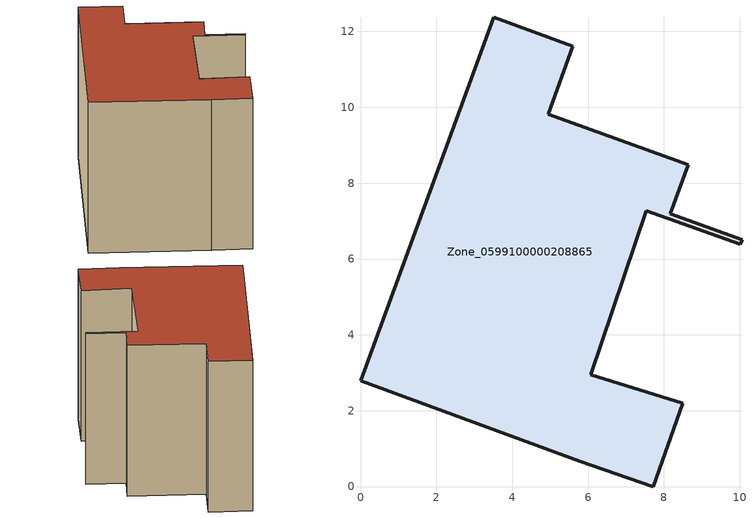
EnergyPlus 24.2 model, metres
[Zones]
Zone_0599100000208865
 floor ground (C_G): 4.95,9.82 8.64,8.48 8.17,7.19 10.06,6.5 10.02,6.39 7.53,7.27 6.07,2.95 8.5,2.2 7.72,0 5.78,0.67 0,2.79 3.51,12.37 5.6,11.61 z3.17
 wall outside (C_F): 8.64,8.48 4.95,9.82 5.6,11.61 3.51,12.37 0,2.79 5.78,0.67 7.72,0 8.5,2.2 6.07,2.95 7.53,7.27 10.02,6.39 10.06,6.5 8.17,7.19 8.64,8.48 z3.17:11.65
 roof outside (C_R): 7.53,7.27 10.02,6.39 10.06,6.5 8.17,7.19 8.64,8.48 4.95,9.82 5.6,11.61 3.51,12.37 0,2.79 5.78,0.67 7.72,0 8.5,2.2 6.07,2.95 z11.65
[BUILDING]
Pand.0599100000208865: North Axis=0; Terrain=City; Loads Convergence Tolerance Value=0.04; Temperature Convergence Tolerance Value=0.4; Solar Distribution=FullExterior; Maximum Number of Warmup Days=25; Minimum Number of Warmup Days=1
[Site:Location]
Rotterdam.The.Hague.AP_ZH_NLD Design_Conditions: Latitude=51.96; Longitude=4.45; Time Zone=1; Elevation=-4.5
[SITE:GROUNDTEMPERATURE:BUILDINGSURFACE]
18, 18, 18, 18, 18, 18, 18, 18, 18, 18, 18, 18
[MATERIAL] Thermal Absorptance=0.9; Solar Absorptance=0.7; Visible Absorptance=0.7
Name | Roughness | Thickness | Conductivity | Density | Specific Heat
G.TC.1946-1964 | MediumSmooth | 0.15 | 1 | 540 | 1210
F.TC.1946-1964 | Rough | 0.3 | 0.857143 | 1920 | 840
R.TC.1946-1964 | MediumRough | 0.2 | 0.235294 | 1500 | 1000
[CONSTRUCTION]
C_G: G.TC.1946-1964
C_F: F.TC.1946-1964
C_R: R.TC.1946-1964
[ZONE]
Zone_0599100000208865: Type=1; Multiplier=1; Ceiling Height=Autocalculate; Volume=Autocalculate; Floor Area=autocalculate; Part of Total Floor Area=Yes
[ZONEINFILTRATION:DESIGNFLOWRATE]
Infil_Zone_0599100000208865: Zone or ZoneList or Space or SpaceList=Zone_0599100000208865; Schedule=AlwaysOn; Design Flow Rate Calculation Method=Flow/Area; Flow Rate per Floor Area=0.003; Constant Term Coefficient=1; Temperature Term Coefficient=0; Velocity Term Coefficient=0; Velocity Squared Term Coefficient=0
[HVACTEMPLATE:ZONE:IDEALLOADSAIRSYSTEM]
Zone_0599100000208865: Maximum Heating Supply Air Temperature=50; Minimum Cooling Supply Air Temperature=13; Maximum Heating Supply Air Humidity Ratio=0.0156; Minimum Cooling Supply Air Humidity Ratio=0.0077; Heating Limit=NoLimit; Cooling Limit=NoLimit; Dehumidification Control Type=ConstantSensibleHeatRatio; Cooling Sensible Heat Ratio=0.7; Dehumidification Setpoint=60; Humidification Control Type=None; Humidification Setpoint=30; Outdoor Air Method=None; Outdoor Air Flow Rate per Person=0.00944; Outdoor Air Flow Rate per Zone Floor Area=0; Outdoor Air Flow Rate per Zone=0; Demand Controlled Ventilation Type=None; Outdoor Air Economizer Type=NoEconomizer; Heat Recovery Type=None; Sensible Heat Recovery Effectiveness=0.7; Latent Heat Recovery Effectiveness=0.65
[ZONECONTROL:THERMOSTAT]
ThermostatControl_Zone_0599100000208865: Zone or ZoneList=Zone_0599100000208865; Control Type Schedule=DualSetpointControlType; Control 1=Thermostat_Zone_0599100000208865; Temperature Difference Between Cutout And Setpoint=0
[THERMOSTATSETPOINT:DUALSETPOINT]
Thermostat_Zone_0599100000208865: Heating Setpoint Temperature Schedule=HeatingSetpoint_Zone_0599100000208865; Cooling Setpoint Temperature Schedule=CoolingSetpoint_Zone_0599100000208865
[SCHEDULE:COMPACT]
HeatingSetpoint_Zone_0599100000208865: Through: 12/31, For: AllDays, Until: 24:00, 21
CoolingSetpoint_Zone_0599100000208865: Through: 12/31, For: AllDays, Until: 24:00, 24
DualSetpointControlType: Through: 12/31, For: AllDays, Until: 24:00, 4
AlwaysOn: Through: 12/31, For: AllDays, Until: 24:00, 1
